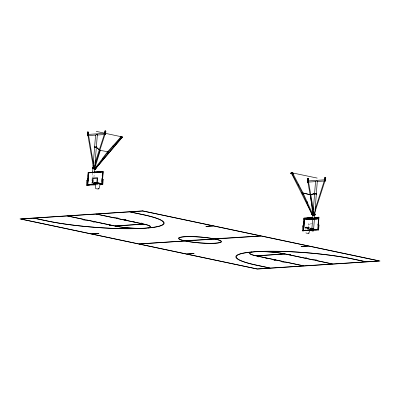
<?xml version="1.0" encoding="UTF-8"?>
<svg xmlns="http://www.w3.org/2000/svg" width="400" height="400" viewBox="0 0 400 400"><rect width="100%" height="100%" fill="white"/><g stroke="black" fill="none" stroke-linecap="round" stroke-linejoin="round"><path stroke-width="0.3" stroke-dasharray="2 1.5" d="M306.39 227.295L309.62 227.515M305.215 227.525L305.08 227.34M305.1 227.7L305.105 227.27L305.21 227.735M304.98 227.56L305.045 227.265M305.395 227.74C303.8 226.635 309.2 227.005 310.14 227.45M306.42 227.875L307.12 227.96L307.07 228.4L309.14 228.515L308.465 228.495M307.12 227.96L306.8 228.365L305.4 227.66M307.78 228.465L307.81 228.02L309.135 228.07M308.17 228.835L308.56 223.625L313.45 223.295M308.485 228.505L308.5 228.06M308.62 228.225L308.935 224.18L311.575 224M305.01 227.43L306.36 227.26M91.4 183.51L91.495 182.355M91.91 180.59L92.01 179.355M92.06 178.74L92.505 173.195M93.565 181.95L93.71 180.105M93.96 177.025L94.255 173.33M309.04 227.485L309.025 227.49A2.655 0.37 4.4 0 0 305.06 227.555L305.21 227.6M305.11 227.62L305.26 229.355M305.085 227.4L309.145 227.89M95.745 184.605L97.6 184.49M96.02 184.83L99.105 184.64M307.09 227.965L307.815 228.03M306.475 227.875L305.925 227.99M309.07 228.17A2.655 0.37 4.4 0 1 305.06 227.555"/><path stroke-width="0.6" d="M318.055 218.595L318.48 218.475L318.06 218.195M107.865 152.63L108.55 151.57L108.76 151.905C107.915 153.61 107.885 151.88 108.025 152.795M108.115 152.615L107.455 153.39L107.2 153.05L108.55 151.57M102.655 158.91L102.42 158.485L107.485 151.865L113.125 145.725M102.805 158.95L108.005 152.275L107.5 152.105L107.79 151.885M113.42 146.13L113.4 145.94M311.82 230.425L302.28 230.83L302.66 225.915L303.955 226.075L302.66 225.915M303.275 225.935L303.875 218.125L313.025 217.5M303.595 224.385L303.78 221.995M303.965 219.6L304.055 218.4L313.19 217.905M303.17 231.02L303.55 226.105M303.615 227.7L303.405 230.485L311.62 229.91M303.745 226.035L304.345 218.225L312.885 217.64M303.58 230.465L304.5 218.495L303.61 230.53L311.54 229.985L311.65 228.865L311.99 228.7M307.3 181.835L307.655 178.575L307.545 182.08L307.405 181.83M304.65 219.37L304.64 218.78L312.29 218.76L312.245 219.335L307.175 219.535L304.6 219.36L304.64 218.78M307.555 180.505L307.64 178.685L308 178.675L307.64 180.7M307.84 180.7L307.945 178.665M308.14 182.01L308.495 178.755L307.965 182.195L308.24 182.005M306.015 218.685L305.97 219.28L307.175 219.52L309.82 219.415L309.865 218.84L309.4 218.725L312.855 218.72L312.81 219.3L312.245 219.335M307.175 219.535L307.22 218.94L309.865 218.84M309.98 218.835L309.935 219.415L312.4 219.325L312.435 218.75L311.425 218.575L312.29 218.76M313.29 215.03L311.975 214.875L311.855 213.945L312.32 213.915M313.305 215.105L312.065 214.61L312.295 213.705L313.34 213.925M312.205 214.86L312.115 214.605C312.9 213.815 311.49 212.81 311.805 213.465M312.24 218.745L312.195 219.325L311.38 219.155L312.39 219.325M311.56 230.025L311.65 228.865M312.295 219.32L312.405 218.74M312.74 214.11L312.7 215.28L312.74 214.11C313.855 214.14 313 215.695 312.345 215.075L312.375 214.495M315.905 194.13L314.285 194.015L314.33 193.44L314.805 193.42L314.615 193.95M314.34 194.03L314.33 193.44M316.245 181.07L317.325 181.03L313.485 230.9L312.86 230.975L311.73 230.775L313.25 211.075M313.345 209.845L315.525 181.52M311.745 230.06L311.835 228.905L313.22 228.965M312.76 218.71L312.575 219.365L313.485 219.395M312.885 215.32L313 214.045M314.52 194.065L314.59 193.37M311.81 230.075L312.19 230.05L312.315 228.885M313.015 219.355L313.04 218.76L312.68 218.8M312.95 215.33L313.325 215.305L313.395 214.13L313.66 214.17M314.585 194.08L314.965 194.055L315.045 193.47M317.205 178.085L291.77 172.77M314.185 219.255L314.23 218.675L314.705 218.66L314.66 219.235L314.32 219.275M314.56 215.345L314.84 214.145M316.27 193.975L316.405 193.435L315.705 193.535M314.465 218.61L314.37 219.175M313.975 219.05L314.51 219.165L314.555 218.59L318.5 218.165L318.48 218.475M314.495 215.205L314.92 215.18L315.06 214.03L314.97 215.19L314.59 215.215M316.135 193.955L316.555 193.925L316.65 193.36L316.605 193.94L316.225 193.965M313.925 228.775C314.14 232.02 313.23 227.655 313.74 229.13M315.76 218.88L315.895 218.29L315.85 218.87M316.29 218.975L316.33 218.4M316.375 218.965L316.42 218.39L315.805 218.3M317.95 225.26L318.04 224.06M318.55 217.48L317.835 229.495L314.095 229.74M314.245 217.415L318.985 217.22L318.04 229.48L317.625 229.45M313.675 230.3L318.62 229.96L319 225.045L318.11 224.855M324.625 180.105L324.935 177.385L324.725 180.1M324.835 177.395L325.775 177.565L325.245 181.01L325.42 180.825C326.225 171.135 325.085 184.815 325.325 177.47L325.685 177.46M95.89 167.41L95.3 167.945L95.57 168.39M102.675 158.465L102.995 158.935L96.21 167.88L95.675 167.395L95.275 168.04M120.58 136.625L120.59 137.525L122.14 137.655C122.985 136.01 117.825 136.71 122.425 136.955L122.225 137.795L120.82 137.51L120.79 137.155L120.59 137.525M108.365 151.87L120.725 137.93L120.175 137.445L120.56 137.965L120.885 136.96L112.92 145.97M122.145 136.975L122.14 137.655M291.03 172.695L291.04 173.59L292.395 173.88L292.82 173.71L292.875 173.02C288.325 172.77 293.44 172.09 292.59 173.725L292.595 173.04M292.455 174.315L292.25 173.46L292.57 173.29L292.335 173.655C292.765 175.23 293.455 173.255 292.455 174.315L302.565 193.47L302.965 193.405M292.77 173.71L292.875 173.02M312.31 214.04L311.945 214.17L311.61 213.495L312.05 214.165L312.325 213.835L312.185 213.145L311.98 213.395M317.24 218.485L317.285 217.91L318.72 217.83L318.565 218.75L314 219.215M318.5 218.165L318.455 218.745L314.51 219.165M88.14 135.63L87.375 135.275L87.635 132.025L88.575 132.195L88.035 135.64L88.575 132.195M87.515 135.53L87.735 132.02M87.63 133.945L87.775 132.135L88.08 132.12M87.715 134.14L88.03 132.105M95.4 184.87L86.48 185.18L86.875 180.26L88.175 180.425L86.875 180.26M87.49 180.28L88.12 172.475L103.22 171.665L102.235 183.925L101.56 183.84M87.7 180.54L87.82 178.735M88.04 176.35L88.205 173.945M87.37 185.365L87.765 180.45M87.785 181.775L87.93 179.975M88.22 176.385L88.365 174.59M87.785 182.61L88.59 172.575L103.22 171.665M102.03 183.94L102.995 171.97L88.77 172.85L87.815 184.88L95.13 184.43M92.26 172.815L92.305 172.235L92.78 172.22M92.585 168.765L92.68 167.605L93.06 167.585C93.41 169.18 92.17 169.11 92.68 167.605M94.295 147.51L94.34 146.93L94.815 146.915L94.765 147.495L94.345 147.52L94.34 146.93M92.45 172.305L92.405 172.88L92.305 172.235M92.505 172.875L92.595 172.295M92.875 168.825L92.965 167.67M94.58 147.57L94.575 146.98L96.195 147.04M92.55 172.875L93.15 165.19M93.25 163.96L95.575 135.015M94.72 146.905L94.765 147.495M92.82 168.815L93.255 168.8L93.435 167.65M96.215 131.375L121.635 136.805M94.68 167.815L94.345 167.725L94.25 168.88L95.35 169.1L95.46 168.06L95.64 168.235M94.1 167.71L94.3 168.875L93.24 168.79M95.59 168.24C96.33 167.71 95.43 170.33 94.48 168.865L94.575 167.71M96.295 146.89L96.35 147.51M94.39 168.865L94.625 167.705M96.7 134.365L97.375 134.53L94.325 172.105M96.615 147.445C96.535 146.015 96.925 147.91 96.14 147.46M93.92 184.375C94.87 178.97 92.71 187.06 94.825 183.395L94.855 182.705M95.525 168.915L95.655 168.02M95.35 183.65C94.37 183.745 95.59 182.005 94.04 182.525M95 183.605L95.01 182.975L95.34 182.915L94.895 183.5M95.115 183.65L95.085 182.985L95.81 183.39M96.355 182.655L95.285 182.72L95.24 183.34L96.26 183.29C96.985 182.095 94.075 182.45 96.355 182.655L96.305 183.235L95.085 183.345M96.84 182.35L97.165 178.3L93.11 178.555L92.775 182.6M97.585 183.335L98.295 183.4L98.325 182.965L97.62 182.9L97.585 183.345L96.26 182.845M104.69 133.665L105.005 130.945L104.79 133.66M105.235 133.055L105.4 131.03L105.755 131.02L105.61 132.83L105.235 133.055L105.455 131.04M101.78 181.45L101.995 178.455M102.215 176.065L102.38 173.665M105.31 134.565L104.645 134.205L105.585 134.375L105.845 131.125L104.905 130.955M99.725 184.6L102.815 184.41L103.21 179.495L102.32 179.305M311.84 229.79L311.84 228.215L309.955 228.325C308.815 230.755 311.42 229.145 311.985 229.995M311.79 228.205L311.63 229.85M298.535 185.025L298.255 185.345M303.035 193.36C303.265 192.525 301.875 194.265 302.68 193.485L302.145 192.495L301.89 192.73L302.645 193.775M302.465 193.9L302.685 193.475M311.54 213.42L302.545 193.43L302.835 193.205L303.155 193.17L312.205 213.175M306.635 201.965L306.355 201.97L306.665 201.71M307.795 181.395C307.555 181.785 307.295 181.52 307.765 181.38M325.11 180.405L324.96 180.195M292.51 173.615L292.09 173.58L292.605 173.54M311.995 214.015L311.9 214.03M95.34 168.915L95.04 169.17L95.175 168.595L94.755 168.385L95.01 168.425M312.385 214.98L291.515 173.43C291.6 172.6 291.125 174.12 291.975 173.475M291.47 173.375C291.995 173.745 291.57 172.92 291.55 173.735L292.075 173.395L291.575 173.16M310.535 195.18L310.55 195.085M314.605 193.615L310.32 195.105L310.59 195.02M312.38 214.765L312.49 215.065L312.45 214.455M312.61 214.65L312.65 214.75M312.52 214.325L312.815 215.115L313.22 215.22L312.65 214.945L312.975 215.105M305.865 232.855L306.9 233.27L308.895 233.25L309.73 230.275M95.055 183.195L95.635 188.6L97.3 188.955L98.92 188.855L100.4 183.56M94.755 168.385L94.62 168.96L94.95 169.175L94.705 168.585M94.765 168.955L94.915 169.135M100.225 150.68L94.59 168.86L94.215 168.87M315.165 209.26L324.16 181.2M324.975 180.82L314.655 212.975M95.115 162.77L104.39 134.17M94.605 166.48L105.015 134.375M314.75 193.835L314.29 193.625L314.76 193.86M312.685 214.275L313.36 214.385M312.96 215.095L312.98 215.2M312.38 218.9L312.98 219.005L312.66 219.15M314.88 214.335L314.645 214.21M314.235 218.895L313.97 218.835M311.875 229.12L311.655 229.015M311.56 229.07L312.085 229.23M311.965 229.905L311.875 229.985M313.64 229.07L313.525 228.815M94.4 147.2L95.07 147.31L94.575 147.29M94.835 147.23L95.07 147.31M96.475 147.25L96.67 147.205M93.15 167.98L93.405 167.86L92.825 167.74M92.935 168.6C92.135 168.31 93.955 168.915 93.11 168.485M92.82 168.425L93.015 168.535M92.77 168.415L92.925 168.73M307.145 202.2L307.095 201.895L307.14 202.145M310.475 195.145L312.745 214.2M312.19 214.01L312.445 213.815M122.23 137.425L121.39 137.51L121.37 137.24M121.37 137.38L122.41 137.43M121.935 137.575L121.75 137.39M121.775 137.575L122.425 137.485M292.82 173.71L290.91 173.275L291.09 173.59M290.975 173.39L291.235 173.275M87.875 135.165L88.025 134.89M100.03 150.47C100.235 150.495 99.995 150.715 100.1 150.4L96.36 147.15L96.66 147.155M95.315 168.24L95.83 168.175L94.475 167.635M108.005 152.275L107.2 153.05M298.43 185.35L298.89 185.04L298.54 184.865M95.285 183.655L95.785 183.59M121.47 137.505L121.45 137.235M121.735 137.515L121.565 137.765L121.865 137.51L121.66 136.955L121.275 136.98L121.36 137.765L121.98 137.46M94.695 168.935L94.805 168.44M94.795 168.73L94.805 168.84M95.04 169.17L95.265 168.9M314.62 193.34L310.48 194.8L303.28 193.075L310.495 194.78M312.715 219.29L312.81 219.3M96.305 147.57L95.715 147.61M94.305 167.71L94.635 167.57M95.535 168.095L95.79 168.19M325.06 180.525L325.11 180.185M120.725 137.93C119.36 136.56 120.94 139.02 120.955 137.42M307.195 202.19L307.17 201.965M95.635 167.425L102.605 158.47M121.71 137.755L121.45 137.76M311.73 230.775L313.485 230.9M97.375 134.53L96.295 134.565M95.615 168.43L96.145 167.91L95.47 168.395L95.715 168.42M121.715 137.82L95.16 169.1L121.77 137.84M108.21 152.525L107.455 153.39M93.995 184.375L94.825 183.395M311.89 213.905L313.43 213.935M302.33 193.53L302.975 194.68L302.33 193.53L302.63 193.49M302.925 194.68L303.175 194.435M302.49 193.555L302.47 193.49M301.89 192.73L302.145 192.495M313.51 230.07L313.45 228.795M292.53 174.355L293.05 173.995L292.47 173.295M311.61 213.495L312.13 213.135M325.03 180.55L325.025 180.21M312.895 215.03L312.575 215.19L312.93 215.04M314.32 193.745L314.62 193.72L314.33 193.6M314.77 215.095L314.48 215M312.88 218.965L312.575 219.18M96.615 147.28L96.365 147.25M92.88 167.705L93.405 167.86M93.22 167.775L93.36 167.99M93.3 168.71L92.685 168.53M291.985 173.705L292.75 173.57M306.5 201.795L306.84 201.655M94.805 169.185L95.185 169.16L94.85 169.125M93.8 166.47L93.49 166.55M121.715 137.52L121.84 137.18L121.83 137.57M312.345 215.075L312.72 215.18M291.55 173.735L291.92 173.835L291.69 173.68M302.87 193.41L302.56 193.455M121.655 137.31L121.185 137.55M122.23 137.375L121.83 137.62M87.94 134.815L87.91 135.18M104.99 133.765L105.27 133.785M105.395 133.74L105.4 134.08M100 150.68L100.24 150.625M325.405 180.53L325.4 180.17M310.81 194.875L314.59 193.555M312.98 213.975L313.255 213.94M314.29 218.815L314.44 219.35L313.71 219.41M93.03 167.445L93.15 167.59M107.91 152.315L107.46 151.96L107.78 151.895M312.705 218.575L313.075 218.56M95.275 182.905L95.755 182.875L95.72 183.305L95.7 182.86L96.295 182.855M314.62 215.355L314.025 215.365M314.15 218.83L314.39 218.73M313.57 228.945L313.695 228.995M89.55 172.59L92.4 172.295M94.89 146.765L94.74 146.895M92.86 172.07L92.705 172.2M312.855 214.74L312.75 214.48M102.475 158.725L103 158.765M308.445 180.93L324.915 179.795M324.725 180.895L324.58 180.645L325.35 181M307.965 182.135L315.895 181.59M317.115 181.505L325.045 180.96M315.995 193.34L316.365 193.3M316.65 193.36L316.315 193.395M310.645 195.06L310.32 195.105L310.655 195.1M311.855 213.945L312.495 213.855M313.415 214.15L313.04 214.175M315.06 214.03L314.72 214.07M312.65 215.27L314.27 215.38M314.105 217.555L318.985 217.22M307.15 218.19L309.005 218.06M308.03 218.2L309.27 218.115M314.4 217.815L318.76 217.525M314.035 218.625L318.61 218.175L317.285 217.91M319 225.045L318.59 225.07L318.25 229.525L313.37 229.86M313.255 228.74L313.635 228.715M307.6 230.01L308.82 229.925M311.51 230.01L313.33 230.115M302.28 230.83L305.37 230.62M309.075 230.365L311.55 230.195M315.26 229.94L317.11 229.81M291.565 173.425L291.695 173.725M122.425 136.955L122.37 137.64M121.535 137.02L121.165 137.23L121.475 137.77M121.7 137.39L121.38 137.335M108.76 151.905L108.495 151.575M108.055 152.355L107.895 152.32M290.89 173.32L291.205 173.255M290.9 173.375L291.22 173.335M291.995 173.425L291.515 173.43M292.715 173.32L293.05 173.995M292.09 173.58L292.735 173.49M291.885 173.78L292.205 173.385L292.065 173.66M87.91 134.415L104.98 133.355M105.585 134.375L105.755 131.02M88.04 135.575L95.96 135.085M97.18 135.01L105.105 134.52M96.005 146.84L96.36 146.8M96.66 146.865L96.4 146.93M94.53 147.56L95.05 147.55M92.73 167.62L94.12 167.72M94.525 167.555L94.945 167.53M94.345 167.725L95.67 167.925M95.22 168.06L95.84 168.075M95.19 168.135L95.85 168.13M94.435 168.715L94.905 168.7M94.155 172.185L99.22 172L97.14 172.085M103.21 179.495L102.8 179.52L102.445 183.975L100.005 184.125M95.64 182.505L94.575 182.57L95.285 182.72M95.99 182.98L97.21 182.905L97.625 177.7L92.74 178L92.32 183.205L94.235 183.005M99.39 183.415L98.275 183.41L98.31 182.975L98.99 183.055M94.01 184.165L94.73 183.525M89.97 184.505L92.41 184.355M87.545 184.765L95.585 184.27M99.915 184L101.77 183.885L102.73 171.91L88.51 172.795L88.77 172.85M86.48 185.18L89.57 184.985M93.275 184.755L95.13 184.64M100.07 184.335L102.815 184.41M97.49 172.2L94.72 172.15M314.555 214.215L313.64 214.18M313.185 228.955L313.825 229.015M96.225 183.28L96.9 183.305M314 218.85L313.095 218.77M307.48 181.76L307.515 181.76A0.585 0.42 86.1 0 0 308.245 181.92A0.585 0.42 86.1 0 0 307.945 180.975M95.74 147.62C95.09 147.975 94.53 146.89 95.295 147.01M96.915 182.86L97.62 182.91M314.63 193.505L315.72 193.545M314.1 213.96L314.77 213.97M98.955 183.06L99.565 183.16M98.075 188.595L98.92 188.855M107.38 151.68L100.125 150.345M90.68 172.48L91.205 172.575L90.59 172.49M87.635 132.025L88.475 132.2M307.555 178.585L308.495 178.755M307.445 182.085L308.07 182.19M95.06 147.26L94.62 147.165M314.275 193.675L314.945 193.785M314.51 214.155L314.96 214.27M92.74 167.805L93.415 167.91M314.495 214.855L314.73 214.905M314.455 214.875L314.905 214.99M92.715 168.45L93.36 168.635M102.55 171.875L102.995 171.97M314.705 218.66L314.66 219.235M314.58 218.895L314.15 218.85L314.6 218.97M314.14 218.955L314.57 219.045M92.365 172.505L92.73 172.575M313 219.08L312.325 218.975L312.765 219.115M92.38 172.58L92.74 172.625M88.12 172.475L88.59 172.575M303.875 218.125L304.345 218.225M102.12 179.375L102.59 179.475M317.73 229.77L318.62 229.96M312.21 229.055L311.57 228.97L312.225 229.13M311.515 229.69L312.17 229.85M311.495 229.745L312.14 229.93M308.445 232.995L308.945 233.195M95.38 183.285L95.005 183.07M307.805 181.725L307.77 181.41L308.035 181.58M96.345 147.435L100.29 150.67M95.555 168.055L95.39 167.945M95.01 168.905L94.97 168.865M121.515 136.965L121.77 137.21M95.62 167.93L95.76 168.18M293.11 173.995L303.16 193.185M301.945 192.725L302.515 193.895M93.24 166.475L87.915 135.34M313.3 212.975L307.865 181.905M308.515 181.8L313.845 212.26M88.565 135.24L93.785 165.76M88.225 134.54A0.585 0.42 86.5 0 1 88.265 135.435A0.585 0.42 86.5 0 1 87.625 135.3A0.585 0.42 86.5 0 1 87.805 134.45M104.87 133.39A0.585 0.42 86.5 0 1 105.43 133.725A0.585 0.42 86.5 0 1 105.21 134.48A0.585 0.42 86.5 0 1 104.655 134.15M311.085 229.425A0.585 0.4 -77.9 0 1 310.515 229.385A0.585 0.4 -77.9 0 1 310.635 228.57A0.585 0.4 -77.9 0 1 311.2 228.605M312.015 229A0.585 0.4 -77.9 0 1 312.195 228.8M324.585 180.14A0.585 0.42 86.1 0 1 325.225 179.92A0.585 0.42 86.1 0 1 325.245 180.85A0.585 0.42 86.1 0 1 324.595 180.59M307.635 181.08A0.585 0.42 86.1 0 1 307.73 181.005M306.725 219.12C307.085 220.315 307.38 218.22 306.725 219.12M87.445 134.945L87.65 135.17L87.445 134.945M312.465 214.66L312.6 214.89L312.465 214.66M148.455 227.83L148.14 227.89L148.53 227.855A68.815 9.46 4.5 0 0 142.76 214.665L129.56 211.875L96.43 214.04L114.035 217.76L115.66 217.655L118.175 218.185L116.55 218.295L124.095 219.885L125.72 219.78L126.14 219.87L124.515 219.975L132.06 221.57L133.685 221.465L134.105 221.55L132.48 221.66L140.025 223.255L141.65 223.145L142.07 223.235L140.44 223.34L144.215 224.14A21.085 2.9 4.5 0 1 148.455 227.83M251.86 252.06L251.545 252.115A21.085 2.9 4.5 0 0 255.785 255.81L259.56 256.61L257.93 256.715L258.35 256.805L259.975 256.695L267.52 258.29L265.895 258.395L267.94 258.38L275.485 259.975L273.86 260.08L274.28 260.17L275.905 260.06L283.45 261.655L281.825 261.765L284.34 262.295L285.965 262.19L303.57 265.91L270.44 268.075L257.24 265.285A68.815 9.46 4.5 0 1 251.47 252.095L251.86 252.06M142.755 210.895L20 218.925L257.245 269.055L380 261.025L142.755 210.895M33.63 218.15L20.825 218.985L91.245 233.865L98.56 233.385L98.98 233.475L91.665 233.955L138.82 243.915L184.755 240.915L184.015 240.75A21.67 2.98 4.5 0 1 184.49 236.7A21.67 2.98 4.5 0 1 214.035 238.785L260.76 235.945L213.605 225.98L205.87 226.37L213.185 225.89L142.77 211.01L129.965 211.85L143.17 214.64A69.4 9.54 4.5 0 1 144.67 228.285A69.4 9.54 4.5 0 1 46.835 220.94L33.63 218.15M67.165 215.955L34.035 218.12L47.235 220.91A68.815 9.46 4.5 0 0 139.535 228.445L139.995 228.42L139.41 228.425A21.085 2.9 4.5 0 1 114.95 226.05L111.175 225.255L109.13 225.275L110.755 225.165L103.21 223.57L101.585 223.68L101.165 223.59L102.79 223.485L95.245 221.89L93.2 221.905L94.83 221.8L87.285 220.205L85.66 220.315L83.145 219.78L84.77 219.675L67.165 215.955M96.025 214.07L67.57 215.93L114.935 225.935L143.39 224.075L96.025 214.07M143.81 224.165L115.355 226.025A20.5 2.82 4.5 0 0 144.255 228.195A20.5 2.82 4.5 0 0 143.81 224.165M214.415 238.975L184.45 240.73A21.085 2.9 4.5 0 1 184.91 236.785A21.085 2.9 4.5 0 1 213.655 238.82L214.415 238.975M185.175 241L139.24 244.005L186.395 253.97L193.71 253.49L194.13 253.58L186.815 254.06L257.23 268.94L270.035 268.1L256.83 265.31A69.4 9.54 4.5 0 1 255.33 251.665A69.4 9.54 4.5 0 1 353.165 259.01L366.37 261.8L379.175 260.965L308.755 246.085L301.44 246.565L301.02 246.475L308.335 245.995L261.18 236.03L215.245 239.035L215.985 239.2A21.67 2.98 4.5 0 1 215.51 243.25A21.67 2.98 4.5 0 1 185.965 241.16L185.175 241M214.835 239.06L185.585 240.975L186.345 241.13A21.085 2.9 4.5 0 0 215.09 243.165A21.085 2.9 4.5 0 0 215.55 239.22L214.835 239.06M284.645 253.925L256.19 255.785A20.5 2.82 4.5 0 1 255.745 251.755A20.5 2.82 4.5 0 1 284.645 253.925M285.065 254.015L256.61 255.875L303.975 265.88L332.43 264.02L285.065 254.015M290.45 254.59L288.825 254.695L285.05 253.895A21.085 2.9 4.5 0 0 260.59 251.525L260.005 251.525L260.46 251.505A68.815 9.46 4.5 0 1 352.765 259.04L365.965 261.83L332.835 263.995L315.23 260.275L316.855 260.17L314.34 259.635L312.715 259.745L305.17 258.15L306.8 258.04L304.755 258.06L297.21 256.465L298.835 256.36L296.79 256.375L289.245 254.785L290.87 254.675L290.45 254.59M100.31 150.42L99.98 150.425L100.3 150.445M314.555 218.59L314.02 218.475L314.555 218.59M95.86 183.51A2.655 0.36 4.6 0 0 100.27 183.69A2.655 0.36 4.6 0 0 96.98 182.995A2.655 0.36 4.6 0 0 95.86 183.51"/></g></svg>
